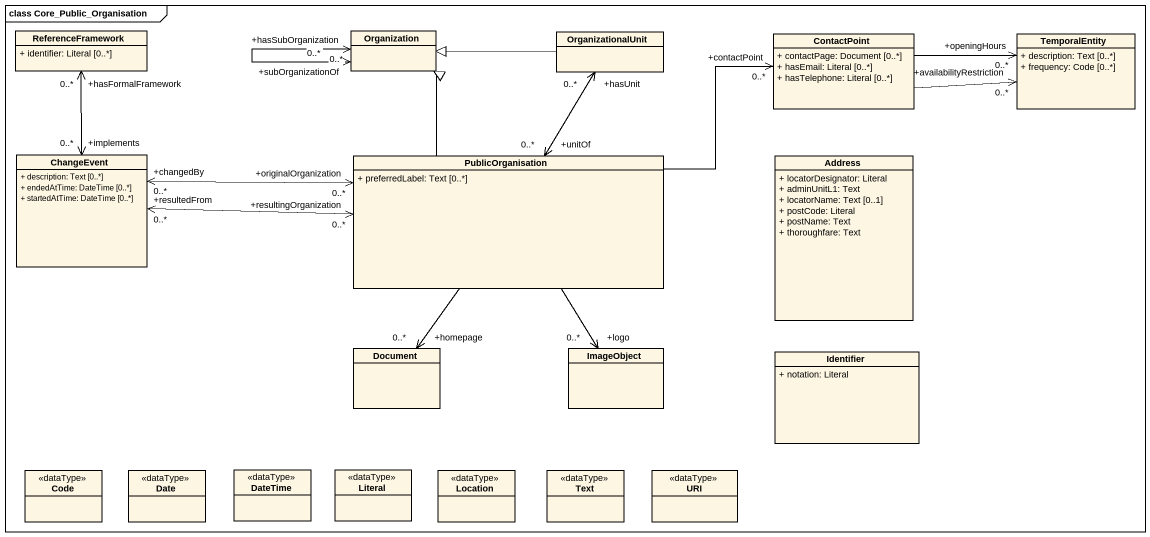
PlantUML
@startuml
mainframe class Core_Public_Organisation
hide circle
hide empty members
skinparam classAttributeIconSize 0
class ReferenceFramework {
  + identifier: Literal [0..*]
}
class Organization
class OrganizationalUnit
class ContactPoint {
  + contactPage: Document [0..*]
  + hasEmail: Literal [0..*]
  + hasTelephone: Literal [0..*]
}
class TemporalEntity {
  + description: Text [0..*]
  + frequency: Code [0..*]
}
class ChangeEvent {
  + description: Text [0..*]
  + endedAtTime: DateTime [0..*]
  + startedAtTime: DateTime [0..*]
}
class PublicOrganisation {
  + preferredLabel: Text [0..*]
}
class Address {
  + locatorDesignator: Literal
  + adminUnitL1: Text
  + locatorName: Text [0..1]
  + postCode: Literal
  + postName: Text
  + thoroughfare: Text
}
class Document
class ImageObject
class Identifier {
  + notation: Literal
}
class Code <<dataType>>
class Date <<dataType>>
class DateTime <<dataType>>
class Literal <<dataType>>
class Location <<dataType>>
class Text <<dataType>>
class URI <<dataType>>
Organization "+hasSubOrganization\n0..*" <--> "+subOrganizationOf\n0..*" Organization
OrganizationalUnit -left-|> Organization
ContactPoint -right-> "+availabilityRestriction\n0..*" TemporalEntity
ContactPoint -right-> "+openingHours\n0..*" TemporalEntity
ChangeEvent "+implements\n0..*" <-up-> "+hasFormalFramework\n0..*" ReferenceFramework
ChangeEvent "+changedBy\n0..*" <-right-> "+originalOrganization\n0..*" PublicOrganisation
PublicOrganisation -up-|> Organization
PublicOrganisation "+unitOf\n0..*" <-up-> "+hasUnit\n0..*" OrganizationalUnit
PublicOrganisation -right-> "+contactPoint\n0..*" ContactPoint
PublicOrganisation "+resultingOrganization\n0..*" <-left-> "+resultedFrom\n0..*" ChangeEvent
PublicOrganisation --> "+homepage\n0..*" Document
PublicOrganisation --> "+logo\n0..*" ImageObject
@enduml
